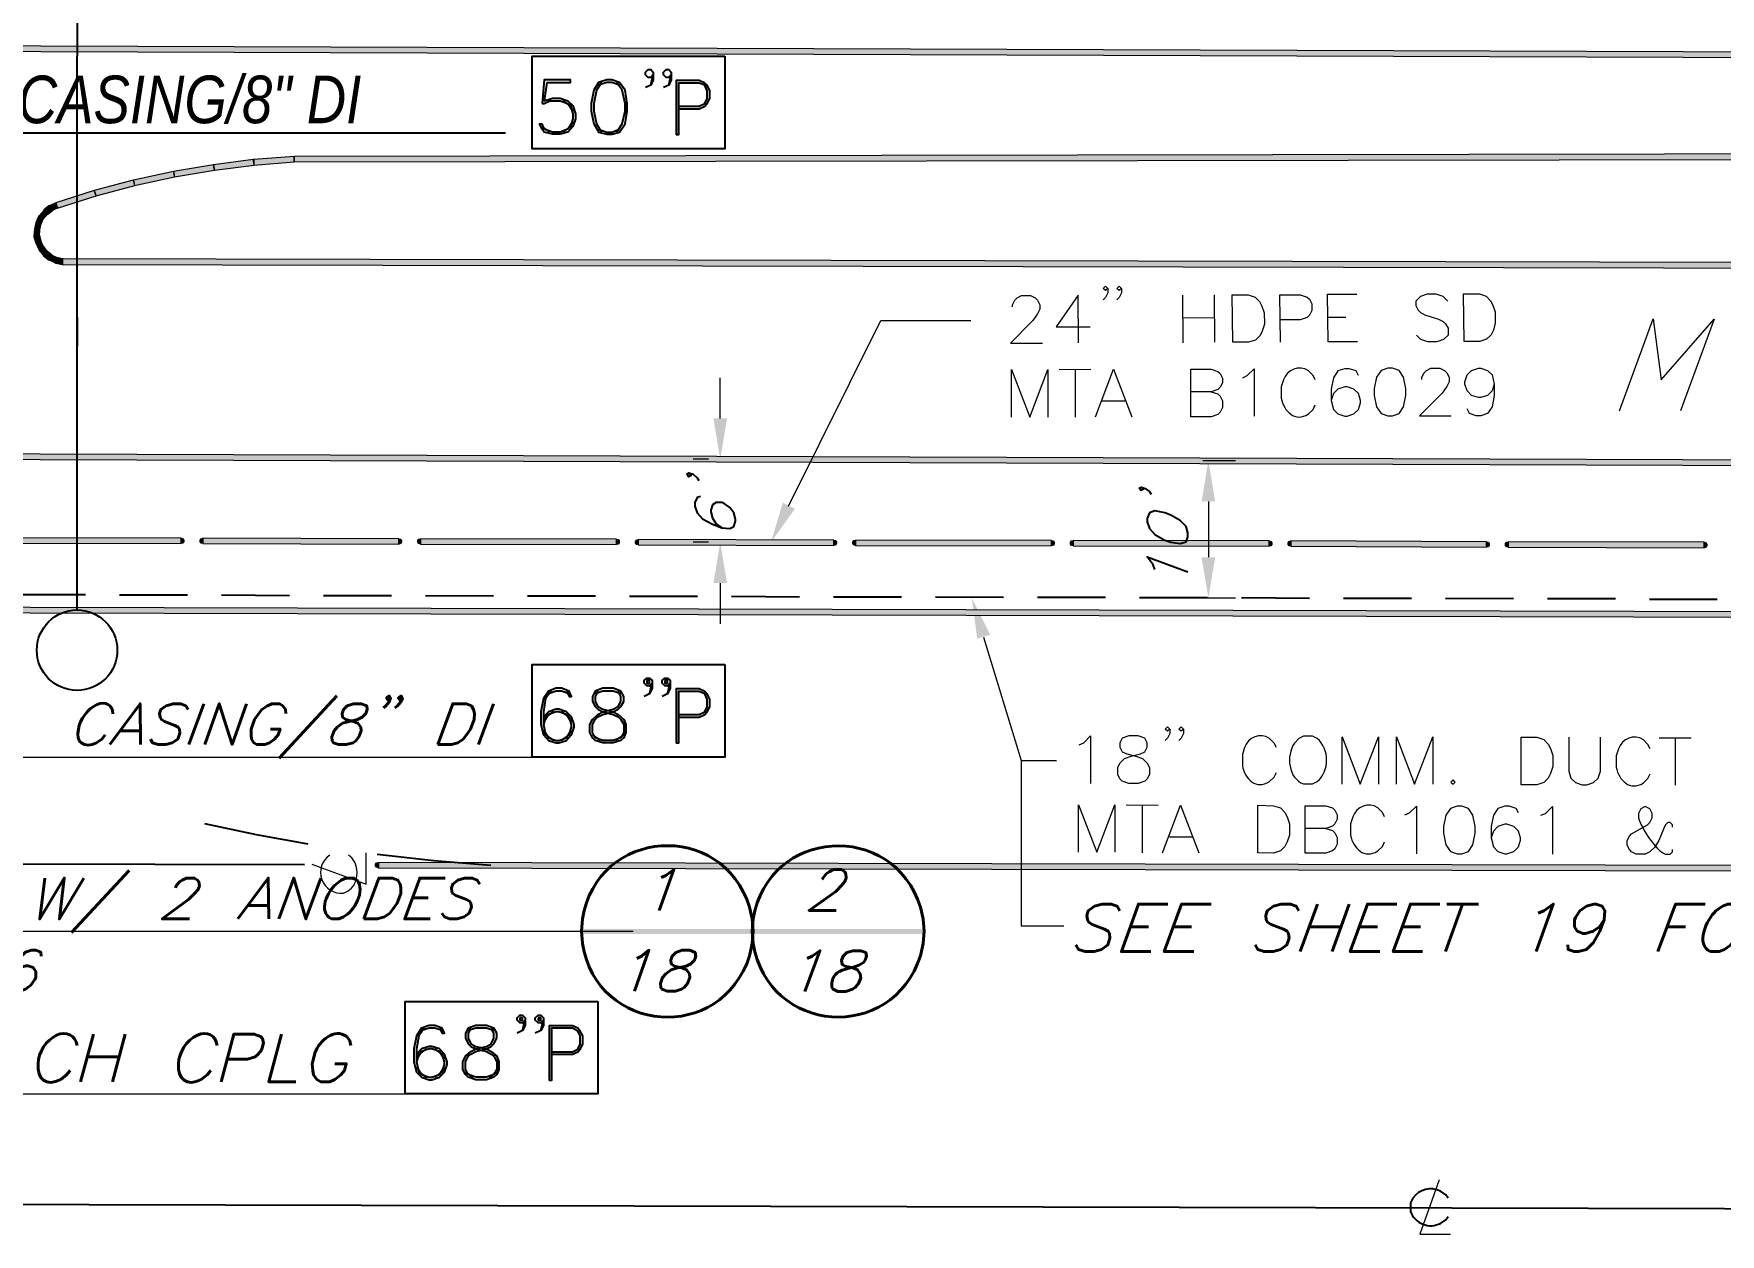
# Model space of a CAD drawing. Header units: feet. Extents: x 25 to 852, y 24 to 570.
# Drawn here: x 315.2 to 439.2, y 273.5 to 361.8 of the extents above; entities that cross this region are included whole.
import ezdxf
from ezdxf import colors
from ezdxf.entities.mleader import LeaderData, LeaderLine
from ezdxf.math import Vec2, Vec3

# ---------------------------------------------------------------- set-up
doc = ezdxf.new("R2010")
doc.units = ezdxf.units.FT
doc.header["$MEASUREMENT"] = 0
doc.layers.add('PDF_Geometry', color=7, linetype='Continuous')
doc.layers.add('PDF_Solid Fills', color=7, linetype='Continuous')
doc.styles.get("Standard").update_dxf_attribs({"font": 'simplex.shx'})

msp = doc.modelspace()

# ---------------------------------------------------------------- hatches: boundary and pattern name
at = {"layer": 'PDF_Solid Fills', "transparency": 33554559}
for points in [[(331.37, 352.3), (331.33, 352.5), (328.4, 352.13), (328.47, 351.73), (331.4, 352.1)], [(334.33, 352.53), (334.33, 352.73), (331.37, 352.5), (331.37, 352.1), (334.33, 352.33)], [(535.9, 352.87), (535.9, 353.07), (334.33, 352.73), (334.33, 352.33), (535.9, 352.67)], [(325.5, 351.43), (325.47, 351.63), (322.53, 351), (322.6, 350.6), (325.53, 351.23)], [(328.43, 351.93), (328.4, 352.13), (325.47, 351.63), (325.53, 351.23), (328.47, 351.73)], [(319.7, 350.03), (319.63, 350.23), (316.8, 349.33), (316.93, 348.93), (319.77, 349.83)], [(322.57, 350.8), (322.5, 351), (319.63, 350.23), (319.77, 349.83), (322.63, 350.6)], [(316.07, 348.63), (315.93, 348.77), (315.6, 348.4), (315.87, 348.13), (316.2, 348.5)], [(316.43, 348.93), (316.3, 349.1), (315.93, 348.8), (316.2, 348.47), (316.57, 348.77)], [(316.87, 349.13), (316.77, 349.3), (316.33, 349.1), (316.53, 348.77), (316.97, 348.97)], [(315.43, 347.37), (315.23, 347.37), (315.2, 346.9), (315.6, 346.9), (315.63, 347.37)], [(315.53, 347.83), (315.33, 347.87), (315.23, 347.4), (315.43, 347.37), (315.63, 347.33), (315.73, 347.8)], [(315.73, 348.27), (315.57, 348.37), (315.37, 347.93), (315.53, 347.83), (315.7, 347.73), (315.9, 348.17)], [(315.4, 346.9), (315.2, 346.83), (315.33, 346.37), (315.73, 346.5), (315.6, 346.97)], [(315.53, 346.43), (315.37, 346.33), (315.57, 345.9), (315.73, 346), (315.9, 346.1), (315.7, 346.53)], [(315.73, 346), (315.57, 345.87), (315.87, 345.47), (316.03, 345.6), (316.2, 345.73), (315.9, 346.13)], [(316.03, 345.6), (315.9, 345.43), (316.27, 345.13), (316.53, 345.47), (316.17, 345.77)], [(316.4, 345.3), (316.3, 345.13), (316.73, 344.93), (316.93, 345.27), (316.5, 345.47)], [(316.83, 345.1), (316.8, 344.9), (317.27, 344.8), (317.33, 345.2), (316.87, 345.3)], [(311.63, 324.5), (311.63, 324.3), (326.03, 324.27), (326.03, 324.67), (311.63, 324.7)], [(326.03, 324.67), (326.17, 324.63), (326.23, 324.53), (326.23, 324.4), (326.17, 324.3), (326.03, 324.27), (326.03, 324.47)], [(327.63, 324.27), (327.5, 324.3), (327.43, 324.4), (327.43, 324.53), (327.5, 324.63), (327.63, 324.67), (327.63, 324.47)], [(327.63, 324.47), (327.63, 324.27), (342.03, 324.23), (342.03, 324.63), (327.63, 324.67)], [(342.03, 324.63), (342.17, 324.6), (342.23, 324.5), (342.23, 324.37), (342.17, 324.27), (342.03, 324.23), (342.03, 324.43)], [(343.63, 324.23), (343.5, 324.27), (343.43, 324.37), (343.43, 324.5), (343.5, 324.6), (343.63, 324.63), (343.63, 324.43)], [(343.63, 324.43), (343.63, 324.23), (358.03, 324.2), (358.03, 324.6), (343.63, 324.63)], [(358.03, 324.6), (358.17, 324.57), (358.23, 324.47), (358.23, 324.33), (358.17, 324.23), (358.03, 324.2), (358.03, 324.4)], [(359.63, 324.17), (359.5, 324.2), (359.43, 324.3), (359.43, 324.43), (359.5, 324.53), (359.63, 324.57), (359.63, 324.37)], [(359.63, 324.37), (359.63, 324.17), (374.03, 324.13), (374.03, 324.53), (359.63, 324.57)], [(374.03, 324.53), (374.17, 324.5), (374.23, 324.4), (374.23, 324.27), (374.17, 324.17), (374.03, 324.13), (374.03, 324.33)], [(375.63, 324.13), (375.5, 324.17), (375.43, 324.27), (375.43, 324.4), (375.5, 324.5), (375.63, 324.53), (375.63, 324.33)], [(375.63, 324.33), (375.63, 324.13), (390.03, 324.1), (390.03, 324.5), (375.63, 324.53)], [(390.03, 324.5), (390.17, 324.47), (390.23, 324.37), (390.23, 324.23), (390.17, 324.13), (390.03, 324.1), (390.03, 324.3)], [(391.63, 324.1), (391.5, 324.13), (391.43, 324.23), (391.43, 324.37), (391.5, 324.47), (391.63, 324.5), (391.63, 324.3)], [(391.63, 324.3), (391.63, 324.1), (406.03, 324.07), (406.03, 324.47), (391.63, 324.5)], [(406.03, 324.47), (406.17, 324.43), (406.23, 324.33), (406.23, 324.2), (406.17, 324.1), (406.03, 324.07), (406.03, 324.27)], [(407.63, 324.07), (407.5, 324.1), (407.43, 324.2), (407.43, 324.33), (407.5, 324.43), (407.63, 324.47), (407.63, 324.27)], [(407.63, 324.27), (407.63, 324.07), (422.03, 324), (422.03, 324.4), (407.63, 324.47)], [(422.03, 324.4), (422.17, 324.37), (422.23, 324.27), (422.23, 324.13), (422.17, 324.03), (422.03, 324), (422.03, 324.2)], [(423.63, 324), (423.5, 324.03), (423.43, 324.13), (423.43, 324.27), (423.5, 324.37), (423.63, 324.4), (423.63, 324.2)], [(423.63, 324.2), (423.63, 324), (438.03, 323.97), (438.03, 324.37), (423.63, 324.4)], [(438.03, 324.37), (438.17, 324.33), (438.23, 324.23), (438.23, 324.1), (438.17, 324), (438.03, 323.97), (438.03, 324.17)], [(340.53, 300.43), (340.4, 300.47), (340.33, 300.57), (340.33, 300.7), (340.4, 300.8), (340.53, 300.83), (340.53, 300.63)]]:
    msp.add_hatch(color=256, dxfattribs=at).paths.add_polyline_path(points)

# ---------------------------------------------------------------- linework, layer by layer
at = {"color": 20, "flags": 128}
msp.add_lwpolyline([(318.37, 319.37), (318.4, 400.87)], dxfattribs=at)
at = {"color": 6, "flags": 128}
msp.add_lwpolyline([(419.21, 276.15), (419.04, 276.39), (418.64, 276.65, 0.374347), (416.61, 276.15), (416.44, 275.79), (416.44, 275.15, 0.451615), (418.64, 274.29), (419.04, 274.55), (419.21, 274.79)], format="xyb", dxfattribs=at)
at = {"color": 6, "lineweight": 15}
msp.add_lwpolyline([(418.54, 277.49), (417.11, 273.49), (419.38, 273.49)], dxfattribs=at)
at = {"color": 6, "flags": 128}
msp.add_lwpolyline([(269.1, 275.8), (599.9, 275)], dxfattribs=at)
at = {"color": 20}
msp.add_circle((318.37, 316.43), 2.96, dxfattribs=at)
at = {"layer": 'PDF_Geometry', "lineweight": 0}
for points in [[(280.17, 360.77), (280.17, 360.57), (599.9, 359.47), (599.9, 359.87), (280.17, 360.97)], [(331.37, 352.3), (331.33, 352.5), (328.4, 352.13), (328.47, 351.73), (331.4, 352.1)], [(334.33, 352.53), (334.33, 352.73), (331.37, 352.5), (331.37, 352.1), (334.33, 352.33)], [(535.9, 352.87), (535.9, 353.07), (334.33, 352.73), (334.33, 352.33), (535.9, 352.67)], [(334.33, 352.73), (334.33, 352.53)], [(325.5, 351.43), (325.47, 351.63), (322.53, 351), (322.6, 350.6), (325.53, 351.23)], [(328.43, 351.93), (328.4, 352.13), (325.47, 351.63), (325.53, 351.23), (328.47, 351.73)], [(325.47, 351.63), (325.5, 351.43)], [(328.4, 352.13), (328.43, 351.93)], [(319.7, 350.03), (319.63, 350.23), (316.8, 349.33), (316.93, 348.93), (319.77, 349.83)], [(322.57, 350.8), (322.5, 351), (319.63, 350.23), (319.77, 349.83), (322.63, 350.6)], [(319.63, 350.23), (319.7, 350.03)], [(316.07, 348.63), (315.93, 348.77), (315.6, 348.4), (315.87, 348.13), (316.2, 348.5)], [(316.43, 348.93), (316.3, 349.1), (315.93, 348.8), (316.2, 348.47), (316.57, 348.77)], [(316.87, 349.13), (316.77, 349.3), (316.33, 349.1), (316.53, 348.77), (316.97, 348.97)], [(315.43, 347.37), (315.23, 347.37), (315.2, 346.9), (315.6, 346.9), (315.63, 347.37)], [(315.53, 347.83), (315.33, 347.87), (315.23, 347.4), (315.43, 347.37), (315.63, 347.33), (315.73, 347.8)], [(315.73, 348.27), (315.57, 348.37), (315.37, 347.93), (315.53, 347.83), (315.7, 347.73), (315.9, 348.17)], [(315.4, 346.9), (315.2, 346.83), (315.33, 346.37), (315.73, 346.5), (315.6, 346.97)], [(315.53, 346.43), (315.37, 346.33), (315.57, 345.9), (315.73, 346), (315.9, 346.1), (315.7, 346.53)], [(315.73, 346), (315.57, 345.87), (315.87, 345.47), (316.03, 345.6), (316.2, 345.73), (315.9, 346.13)], [(316.03, 345.6), (315.9, 345.43), (316.27, 345.13), (316.53, 345.47), (316.17, 345.77)], [(316.4, 345.3), (316.3, 345.13), (316.73, 344.93), (316.93, 345.27), (316.5, 345.47)], [(316.83, 345.1), (316.8, 344.9), (317.27, 344.8), (317.33, 345.2), (316.87, 345.3)], [(317.3, 345), (317.3, 344.8), (599.9, 344.2), (599.9, 344.6), (317.3, 345.2)], [(280.1, 330.77), (280.1, 330.57), (599.9, 329.47), (599.9, 329.87), (280.1, 330.97)], [(311.63, 324.5), (311.63, 324.3), (326.03, 324.27), (326.03, 324.67), (311.63, 324.7)], [(327.63, 324.47), (327.63, 324.27), (342.03, 324.23), (342.03, 324.63), (327.63, 324.67)], [(343.63, 324.43), (343.63, 324.23), (358.03, 324.2), (358.03, 324.6), (343.63, 324.63)], [(359.63, 324.37), (359.63, 324.17), (374.03, 324.13), (374.03, 324.53), (359.63, 324.57)], [(375.63, 324.33), (375.63, 324.13), (390.03, 324.1), (390.03, 324.5), (375.63, 324.53)], [(391.63, 324.3), (391.63, 324.1), (406.03, 324.07), (406.03, 324.47), (391.63, 324.5)], [(407.63, 324.27), (407.63, 324.07), (422.03, 324), (422.03, 324.4), (407.63, 324.47)], [(423.63, 324.2), (423.63, 324), (438.03, 323.97), (438.03, 324.37), (423.63, 324.4)], [(599.9, 318.67), (599.9, 318.87), (295.27, 319.63), (295.27, 319.23), (599.9, 318.47)], [(340.53, 300.63), (340.53, 300.43), (599.9, 299.87), (599.9, 300.27), (340.53, 300.83)]]:
    msp.add_lwpolyline(points, close=True, dxfattribs=at)
at = {"layer": 'PDF_Geometry', "lineweight": 25}
for points in [[(280.17, 360.77), (280.03, 300.8), (335.1, 300.67)], [(360.57, 357.97), (360.73, 358.73), (360.57, 358.53), (360.37, 358.53), (360.17, 358.73), (360.17, 358.93), (360.37, 359.13), (360.57, 359.13), (360.73, 358.93), (360.73, 358.37), (360.57, 357.97), (360.17, 357.8)], [(361.9, 357.97), (362.07, 358.73), (361.9, 358.53), (361.7, 358.53), (361.5, 358.73), (361.5, 358.93), (361.7, 359.13), (361.9, 359.13), (362.07, 358.93), (362.07, 358.37), (361.9, 357.97), (361.5, 357.8)], [(352.93, 358.17), (354.67, 358.17), (354.67, 358.37), (352.73, 358.37), (352.57, 356.63)], [(352.93, 358.17), (352.73, 356.83)], [(356.93, 358.17), (356.57, 357.6), (356.37, 356.63), (356.37, 356.07), (356.57, 355.13), (356.93, 354.53)], [(358.27, 357.97), (357.7, 358.17), (357.33, 358.17), (356.73, 357.97)], [(358.07, 354.53), (358.47, 355.13), (358.67, 356.07), (358.67, 356.63), (358.47, 357.6), (358.07, 358.17)], [(362.6, 356.23), (364.13, 356.23), (364.53, 356.43), (364.7, 356.63), (364.9, 357), (364.9, 357.57), (364.7, 357.97), (364.53, 358.13), (364.13, 358.33), (362.43, 358.33), (362.43, 354.33)], [(362.6, 356.43), (364.13, 356.43), (364.53, 356.63), (364.7, 357), (364.7, 357.57), (364.53, 357.97), (364.13, 358.13), (362.6, 358.13), (362.6, 354.33), (362.43, 354.33)], [(352.73, 356.83), (353.33, 357.03), (353.9, 357.03), (354.47, 356.83), (354.83, 356.47), (355.03, 355.87), (355.03, 355.5), (354.83, 354.93), (354.47, 354.53), (353.9, 354.37), (353.33, 354.37), (352.73, 354.53), (352.57, 354.73), (352.37, 355.13), (352.57, 355.13)], [(352.57, 356.63), (352.73, 356.63), (353.13, 356.83), (353.9, 356.83), (354.47, 356.63), (354.83, 356.07)], [(354.07, 356.83), (354.67, 356.47), (354.83, 355.87), (354.83, 355.5), (354.67, 354.93), (354.07, 354.53)], [(354.83, 355.3), (354.47, 354.73), (353.9, 354.53), (353.33, 354.53), (352.73, 354.73), (352.57, 355.13)], [(353.13, 354.53), (352.57, 354.93)], [(356.73, 354.73), (357.33, 354.53), (357.7, 354.53), (358.27, 354.73)], [(318.37, 340.9), (318.37, 338.8)], [(363.37, 329.47), (363.53, 329.27), (363.37, 329.17), (363.23, 329.37), (363.37, 329.47), (363.67, 329.37), (363.97, 329.1), (364.1, 328.9)], [(364.23, 327.73), (363.97, 327.67), (363.8, 327.3), (363.8, 327.03), (363.97, 326.53), (364.37, 326.1), (365.1, 325.7), (365.8, 325.43), (366.37, 325.37), (366.67, 325.53), (366.8, 325.93), (366.8, 326.07), (366.67, 326.53), (366.37, 326.93), (365.97, 327.23), (365.8, 327.3), (365.37, 327.3), (365.1, 327.13), (364.97, 326.73), (364.97, 326.6), (365.1, 326.13), (365.37, 325.73), (365.8, 325.43)], [(396.63, 328.43), (396.8, 328.27), (396.63, 328.17), (396.5, 328.37), (396.63, 328.43), (396.93, 328.33), (397.23, 328.1), (397.37, 327.9)], [(397.63, 322.37), (397.5, 322.7), (397.07, 323.3), (400.07, 322.2)], [(319, 320.5), (314, 320.5)], [(326.5, 320.47), (321.5, 320.47)], [(334, 320.43), (329, 320.47)], [(341.5, 320.43), (336.5, 320.43)], [(349, 320.4), (344, 320.43)], [(356.5, 320.4), (351.5, 320.4)], [(364, 320.37), (359, 320.37)], [(371.5, 320.33), (366.5, 320.37)], [(379, 320.33), (374, 320.33)], [(386.5, 320.3), (381.5, 320.33)], [(394, 320.3), (389, 320.3)], [(401.5, 320.27), (396.5, 320.27)], [(409, 320.23), (404, 320.27)], [(416.5, 320.23), (411.5, 320.23)], [(424, 320.2), (419, 320.23)], [(431.5, 320.2), (426.5, 320.2)], [(439, 320.17), (434, 320.17)], [(360.47, 313.23), (360.67, 314), (360.47, 313.8), (360.27, 313.8), (360.07, 314), (360.07, 314.2), (360.27, 314.37), (360.47, 314.37), (360.67, 314.2), (360.67, 313.63), (360.47, 313.23), (360.07, 313.03)], [(361.8, 313.23), (362, 314), (361.8, 313.8), (361.6, 313.8), (361.4, 314), (361.4, 314.2), (361.6, 314.37), (361.8, 314.37), (362, 314.2), (362, 313.63), (361.8, 313.23), (361.4, 313.03)], [(354.37, 313.43), (354.57, 313.03), (354.73, 313.03), (354.57, 313.43), (354, 313.63), (353.6, 313.63), (353.03, 313.43), (352.67, 312.87), (352.47, 311.9), (352.47, 310.97), (352.67, 310.2), (353.03, 309.8), (353.6, 309.63), (353.8, 309.63), (354.37, 309.8), (354.73, 310.2), (354.93, 310.77), (354.93, 310.97), (354.73, 311.53), (354.37, 311.9), (353.8, 312.1), (353.6, 312.1), (353.03, 311.9), (352.67, 311.53)], [(353.23, 313.43), (352.83, 312.87), (352.67, 311.9), (352.67, 310.97), (352.83, 310.2), (353.4, 309.8)], [(354.57, 313.23), (354, 313.43), (353.6, 313.43), (353.03, 313.23)], [(356.67, 313.43), (356.47, 313.03), (356.47, 312.67), (356.67, 312.3), (357.03, 312.1), (357.8, 311.9), (358.17, 311.7), (358.57, 311.33), (358.73, 310.97), (358.73, 310.37), (358.57, 310), (358.37, 309.8), (357.8, 309.63), (357.03, 309.63), (356.47, 309.8), (356.27, 310), (356.07, 310.37), (356.07, 310.97), (356.27, 311.33), (356.67, 311.7), (357.03, 311.9), (357.8, 312.1), (358.17, 312.3), (358.37, 312.67), (358.37, 313.03), (358.17, 313.43)], [(358.37, 313.23), (357.8, 313.43), (357.03, 313.43), (356.47, 313.23)], [(360.47, 313.8), (360.67, 313.63)], [(361.8, 313.8), (362, 313.63)], [(362.6, 311.5), (364.13, 311.5), (364.53, 311.7), (364.7, 311.9), (364.9, 312.27), (364.9, 312.83), (364.7, 313.23), (364.53, 313.4), (364.13, 313.6), (362.43, 313.6), (362.43, 309.6)], [(362.6, 311.7), (364.13, 311.7), (364.53, 311.9), (364.7, 312.27), (364.7, 312.83), (364.53, 313.23), (364.13, 313.4), (362.6, 313.4), (362.6, 309.6), (362.43, 309.6)], [(354.73, 311.13), (354.37, 311.7), (353.8, 311.9), (353.6, 311.9), (353.03, 311.7), (352.67, 311.13)], [(353.4, 311.9), (352.83, 311.53), (352.67, 310.97)], [(354, 309.8), (354.57, 310.2), (354.73, 310.77), (354.73, 310.97), (354.57, 311.53), (354, 311.9)], [(352.67, 310.57), (353.03, 310), (353.6, 309.8), (353.8, 309.8), (354.37, 310), (354.73, 310.57)], [(356.27, 310.2), (356.83, 309.8)], [(358, 309.8), (358.57, 310.2)], [(327.73, 303.7), (331.53, 302.87), (335.33, 302.2)], [(340.43, 301.43), (344.6, 300.97), (348.8, 300.63)], [(351.13, 288.47), (351.33, 289.23), (351.13, 289.03), (350.93, 289.03), (350.73, 289.23), (350.73, 289.4), (350.93, 289.6), (351.13, 289.6), (351.33, 289.4), (351.33, 288.83), (351.13, 288.47), (350.73, 288.27)], [(351.13, 289.03), (351.33, 288.83)], [(352.47, 288.47), (352.67, 289.23), (352.47, 289.03), (352.27, 289.03), (352.07, 289.23), (352.07, 289.4), (352.27, 289.6), (352.47, 289.6), (352.67, 289.4), (352.67, 288.83), (352.47, 288.47), (352.07, 288.27)], [(352.47, 289.03), (352.67, 288.83)], [(345.03, 288.63), (345.23, 288.27), (345.4, 288.27), (345.23, 288.63), (344.67, 288.83), (344.27, 288.83), (343.7, 288.63), (343.33, 288.07), (343.13, 287.13), (343.13, 286.17), (343.33, 285.4), (343.7, 285.03), (344.27, 284.83), (344.47, 284.83), (345.03, 285.03), (345.4, 285.4), (345.6, 285.97), (345.6, 286.17), (345.4, 286.73), (345.03, 287.13), (344.47, 287.3), (344.27, 287.3), (343.7, 287.13), (343.33, 286.73)], [(343.9, 288.63), (343.5, 288.07), (343.33, 287.13), (343.33, 286.17), (343.5, 285.4), (344.07, 285.03)], [(345.23, 288.47), (344.67, 288.63), (344.27, 288.63), (343.7, 288.47)], [(347.33, 288.63), (347.13, 288.27), (347.13, 287.9), (347.33, 287.5), (347.7, 287.3), (348.47, 287.13), (348.83, 286.93), (349.23, 286.57), (349.4, 286.17), (349.4, 285.6), (349.23, 285.23), (349.03, 285.03), (348.47, 284.83), (347.7, 284.83), (347.13, 285.03), (346.93, 285.23), (346.73, 285.6), (346.73, 286.17), (346.93, 286.57), (347.33, 286.93), (347.7, 287.13), (348.47, 287.3), (348.83, 287.5), (349.03, 287.9), (349.03, 288.27), (348.83, 288.63)], [(349.03, 288.47), (348.47, 288.63), (347.7, 288.63), (347.13, 288.47)], [(353.27, 286.73), (354.8, 286.73), (355.2, 286.9), (355.37, 287.1), (355.57, 287.47), (355.57, 288.07), (355.37, 288.43), (355.2, 288.63), (354.8, 288.8), (353.1, 288.8), (353.1, 284.8)], [(353.27, 286.9), (354.8, 286.9), (355.2, 287.1), (355.37, 287.47), (355.37, 288.07), (355.2, 288.43), (354.8, 288.63), (353.27, 288.63), (353.27, 284.8), (353.1, 284.8)], [(345.4, 286.37), (345.03, 286.93), (344.47, 287.13), (344.27, 287.13), (343.7, 286.93), (343.33, 286.37)], [(344.07, 287.13), (343.5, 286.73), (343.33, 286.17)], [(344.67, 285.03), (345.23, 285.4), (345.4, 285.97), (345.4, 286.17), (345.23, 286.73), (344.67, 287.13)], [(343.33, 285.8), (343.7, 285.23), (344.27, 285.03), (344.47, 285.03), (345.03, 285.23), (345.4, 285.8)], [(346.93, 285.4), (347.5, 285.03)], [(348.67, 285.03), (349.23, 285.4)]]:
    msp.add_lwpolyline(points, dxfattribs=at)
for points in [[(366, 360.1), (366, 353.3), (351.83, 353.3), (351.83, 360.1)], [(357.33, 358.37), (356.73, 358.17), (356.37, 357.6), (356.17, 356.63), (356.17, 356.07), (356.37, 355.13), (356.73, 354.53), (357.33, 354.37), (357.7, 354.37), (358.27, 354.53), (358.67, 355.13), (358.83, 356.07), (358.83, 356.63), (358.67, 357.6), (358.27, 358.17), (357.7, 358.37)], [(397.07, 325.87), (397.23, 325.37), (397.63, 324.93), (398.37, 324.53), (398.8, 324.37), (399.5, 324.27), (399.93, 324.4), (400.07, 324.77), (400.07, 325.07), (399.93, 325.53), (399.5, 325.97), (398.8, 326.37), (398.37, 326.53), (397.63, 326.67), (397.23, 326.53), (397.07, 326.13)], [(366, 315.37), (366, 308.57), (351.83, 308.57), (351.83, 315.37)], [(360.27, 314.2), (360.27, 314), (360.47, 314), (360.47, 314.2)], [(361.6, 314.2), (361.6, 314), (361.8, 314), (361.8, 314.2)], [(357.03, 313.63), (356.47, 313.43), (356.27, 313.03), (356.27, 312.67), (356.47, 312.3), (356.67, 312.1), (357.03, 311.9), (357.8, 311.7), (358.17, 311.53), (358.37, 311.33), (358.57, 310.97), (358.57, 310.37), (358.37, 310), (357.8, 309.8), (357.03, 309.8), (356.47, 310), (356.27, 310.37), (356.27, 310.97), (356.47, 311.33), (356.67, 311.53), (357.03, 311.7), (357.8, 311.9), (358.17, 312.1), (358.37, 312.3), (358.57, 312.67), (358.57, 313.03), (358.37, 313.43), (357.8, 313.63)], [(356.67, 290.6), (356.67, 283.8), (342.5, 283.8), (342.5, 290.6)], [(350.93, 289.4), (350.93, 289.23), (351.13, 289.23), (351.13, 289.4)], [(352.27, 289.4), (352.27, 289.23), (352.47, 289.23), (352.47, 289.4)], [(347.7, 288.83), (347.13, 288.63), (346.93, 288.27), (346.93, 287.9), (347.13, 287.5), (347.33, 287.3), (347.7, 287.13), (348.47, 286.93), (348.83, 286.73), (349.03, 286.57), (349.23, 286.17), (349.23, 285.6), (349.03, 285.23), (348.47, 285.03), (347.7, 285.03), (347.13, 285.23), (346.93, 285.6), (346.93, 286.17), (347.13, 286.57), (347.33, 286.73), (347.7, 286.93), (348.47, 287.13), (348.83, 287.3), (349.03, 287.5), (349.23, 287.9), (349.23, 288.27), (349.03, 288.63), (348.47, 288.83)]]:
    msp.add_lwpolyline(points, close=True, dxfattribs=at)
at = {"layer": 'PDF_Geometry', "lineweight": 0}
for points in [[(331.37, 352.5), (331.33, 352.5)], [(334.33, 352.73), (334.33, 352.73)], [(325.47, 351.63), (325.47, 351.63)], [(328.4, 352.13), (328.4, 352.13)], [(319.63, 350.23), (319.63, 350.23)], [(322.53, 351), (322.5, 351)], [(315.93, 348.8), (315.93, 348.77)], [(316.33, 349.1), (316.3, 349.1)], [(316.8, 349.33), (316.77, 349.3)], [(315.23, 347.4), (315.23, 347.37)], [(315.37, 347.93), (315.33, 347.87)], [(315.6, 348.4), (315.57, 348.37)], [(315.2, 346.9), (315.2, 346.83)], [(315.33, 346.37), (315.37, 346.33)], [(315.57, 345.9), (315.57, 345.87)], [(315.87, 345.47), (315.9, 345.43)], [(316.27, 345.13), (316.3, 345.13)], [(316.73, 344.93), (316.8, 344.9)], [(317.27, 344.8), (317.3, 344.8)], [(326.03, 324.67), (326.17, 324.63), (326.23, 324.53), (326.23, 324.4), (326.17, 324.3), (326.03, 324.27)], [(327.63, 324.27), (327.5, 324.3), (327.43, 324.4), (327.43, 324.53), (327.5, 324.63), (327.63, 324.67)], [(342.03, 324.63), (342.17, 324.6), (342.23, 324.5), (342.23, 324.37), (342.17, 324.27), (342.03, 324.23)], [(343.63, 324.23), (343.5, 324.27), (343.43, 324.37), (343.43, 324.5), (343.5, 324.6), (343.63, 324.63)], [(358.03, 324.6), (358.17, 324.57), (358.23, 324.47), (358.23, 324.33), (358.17, 324.23), (358.03, 324.2)], [(359.63, 324.17), (359.5, 324.2), (359.43, 324.3), (359.43, 324.43), (359.5, 324.53), (359.63, 324.57)], [(374.03, 324.53), (374.17, 324.5), (374.23, 324.4), (374.23, 324.27), (374.17, 324.17), (374.03, 324.13)], [(375.63, 324.13), (375.5, 324.17), (375.43, 324.27), (375.43, 324.4), (375.5, 324.5), (375.63, 324.53)], [(390.03, 324.5), (390.17, 324.47), (390.23, 324.37), (390.23, 324.23), (390.17, 324.13), (390.03, 324.1)], [(391.63, 324.1), (391.5, 324.13), (391.43, 324.23), (391.43, 324.37), (391.5, 324.47), (391.63, 324.5)], [(406.03, 324.47), (406.17, 324.43), (406.23, 324.33), (406.23, 324.2), (406.17, 324.1), (406.03, 324.07)], [(407.63, 324.07), (407.5, 324.1), (407.43, 324.2), (407.43, 324.33), (407.5, 324.43), (407.63, 324.47)], [(422.03, 324.4), (422.17, 324.37), (422.23, 324.27), (422.23, 324.13), (422.17, 324.03), (422.03, 324)], [(423.63, 324), (423.5, 324.03), (423.43, 324.13), (423.43, 324.27), (423.5, 324.37), (423.63, 324.4)], [(438.03, 324.37), (438.17, 324.33), (438.23, 324.23), (438.23, 324.1), (438.17, 324), (438.03, 323.97)], [(340.53, 300.43), (340.4, 300.47), (340.33, 300.57), (340.33, 300.7), (340.4, 300.8), (340.53, 300.83)]]:
    msp.add_lwpolyline(points, dxfattribs=at)
at = {"layer": 'PDF_Geometry', "lineweight": 15}
for points in [[(387.17, 341.67), (387.17, 341.83), (387.33, 342.17), (387.5, 342.33), (387.83, 342.5), (388.5, 342.5), (388.83, 342.33), (389, 342.17), (389.17, 341.83), (389.17, 341.5), (389, 341.17), (388.67, 340.67), (387.03, 339), (389.37, 339)], [(392.03, 339.03), (392, 342.53), (390.37, 340.2), (392.87, 340.2)], [(394.17, 343.03), (394, 342.87), (393.83, 343.03), (394, 343.2), (394.17, 343.03), (394.17, 342.7), (394, 342.37), (393.83, 342.2)], [(395.17, 343.03), (395, 342.87), (394.83, 343.03), (395, 343.2), (395.17, 343.03), (395.17, 342.7), (395, 342.37), (394.83, 342.2)], [(399.67, 342.53), (399.7, 339.03)], [(402, 342.57), (402.03, 339.07)], [(406.87, 339.07), (406.83, 342.57), (408.33, 342.57), (408.83, 342.4), (409, 342.23), (409.17, 341.9), (409.17, 341.4), (409, 341.07), (408.83, 340.9), (408.33, 340.73), (406.83, 340.73)], [(412.53, 339.1), (410.37, 339.1), (410.33, 342.6), (412.5, 342.6)], [(419.17, 342.1), (418.83, 342.43), (418.33, 342.6), (417.67, 342.6), (417.17, 342.43), (416.83, 342.1), (416.83, 341.77), (417, 341.43), (417.17, 341.27), (417.5, 341.1), (418.5, 340.77), (418.83, 340.6), (419, 340.43), (419.2, 340.1), (419.2, 339.6), (418.87, 339.27), (418.37, 339.1), (417.7, 339.1), (417.2, 339.27), (416.87, 339.6)], [(370.7, 327.03), (377.47, 340.67), (384.1, 340.67)], [(399.67, 340.87), (402, 340.9)], [(410.33, 340.93), (411.67, 340.93)], [(431.8, 334.03), (434.27, 340.8), (434.87, 336.3), (438.77, 340.77), (436.3, 334.03)], [(365.67, 333.47), (365.67, 336.47)], [(387.1, 333.57), (387.1, 337.07), (388.43, 333.57), (389.77, 337.07), (389.77, 333.57)], [(390.6, 337.07), (392.93, 337.1)], [(391.77, 337.07), (391.77, 333.57)], [(393.27, 333.6), (394.6, 337.1), (395.93, 333.6)], [(400.27, 333.6), (400.27, 337.1), (401.77, 337.1), (402.27, 336.93), (402.43, 336.77), (402.6, 336.43), (402.6, 336.1), (402.43, 335.77), (402.27, 335.6), (401.77, 335.43), (400.27, 335.43)], [(404.1, 336.47), (404.43, 336.63), (404.93, 337.13), (404.93, 333.63)], [(407.1, 336.3), (406.93, 335.8), (406.93, 334.97)], [(409.43, 336.3), (409.27, 336.63), (408.93, 336.97)], [(412.6, 336.63), (412.43, 336.97), (411.93, 337.13), (411.6, 337.13), (411.1, 336.97), (410.77, 336.47), (410.6, 335.63), (410.6, 334.8), (410.77, 334.13), (411.1, 333.8), (411.6, 333.63), (411.77, 333.63), (412.27, 333.8), (412.6, 334.13), (412.77, 334.63), (412.77, 334.8), (412.6, 335.3), (412.27, 335.63), (411.77, 335.8), (411.6, 335.8), (411.1, 335.63), (410.77, 335.3), (410.6, 334.8)], [(417.27, 336.33), (417.27, 336.5), (417.43, 336.83), (417.6, 337), (417.93, 337.17), (418.6, 337.17), (418.93, 337), (419.1, 336.83), (419.27, 336.5), (419.27, 336.17), (419.1, 335.83), (418.77, 335.33), (417.1, 333.67), (419.43, 333.67)], [(422.6, 336), (422.43, 335.5), (422.1, 335.17), (421.6, 335), (421.43, 335), (420.93, 335.17), (420.6, 335.5), (420.43, 336), (420.43, 336.17), (420.6, 336.67), (420.93, 337), (421.43, 337.17), (421.6, 337.17), (422.1, 337), (422.43, 336.67), (422.6, 336), (422.6, 335.17), (422.43, 334.33), (422.1, 333.83), (421.6, 333.67), (421.27, 333.67), (420.77, 333.83), (420.6, 334.17)], [(401.77, 335.43), (402.27, 335.27), (402.43, 335.1), (402.6, 334.77), (402.6, 334.27), (402.43, 333.93), (402.27, 333.77), (401.77, 333.6), (400.27, 333.6)], [(393.77, 334.77), (395.43, 334.77)], [(408.93, 333.8), (409.27, 334.13), (409.43, 334.47)], [(364.8, 330.47), (363.67, 330.47)], [(401.17, 330.37), (403.57, 330.37)], [(401.57, 327.37), (401.57, 323.27)], [(364.8, 324.37), (363.67, 324.37)], [(365.67, 321.37), (365.67, 318.37)], [(401.13, 320.27), (403.57, 320.27)], [(385.03, 317.4), (387.8, 308.33), (390.4, 308.33)], [(392.07, 309.47), (392.4, 309.63), (392.9, 310.13), (392.9, 306.63)], [(398.73, 310.63), (398.57, 310.47), (398.4, 310.63), (398.57, 310.8), (398.73, 310.63), (398.73, 310.3), (398.57, 309.97), (398.4, 309.8)], [(399.73, 310.63), (399.57, 310.47), (399.4, 310.63), (399.57, 310.8), (399.73, 310.63), (399.73, 310.3), (399.57, 309.97), (399.4, 309.8)], [(409.57, 309.93), (409.23, 310.1), (408.57, 310.1), (408.23, 309.93), (407.9, 309.6)], [(404.23, 309.27), (404.07, 308.77), (404.07, 307.93)], [(406.57, 309.27), (406.4, 309.6), (406.07, 309.93)], [(411.4, 306.57), (411.4, 310.07), (412.73, 306.57), (414.07, 310.07), (414.07, 306.57)], [(415.4, 306.57), (415.4, 310.07), (416.73, 306.57), (418.07, 310.07), (418.07, 306.57)], [(428.07, 310.03), (428.07, 307.53), (428.23, 307.03), (428.57, 306.7), (429.07, 306.53), (429.4, 306.53), (429.9, 306.7), (430.23, 307.03), (430.4, 307.53), (430.4, 310.03)], [(431.73, 309.17), (431.57, 308.67), (431.57, 307.83)], [(434.07, 309.17), (433.9, 309.5), (433.57, 309.83)], [(434.73, 310), (437.07, 310)], [(435.9, 310), (435.9, 306.5)], [(271.97, 301.37), (278.37, 301.37), (296.63, 308.57), (351.83, 308.57)], [(387.8, 308.33), (387.8, 296.17), (390.93, 296.17)], [(406.07, 306.77), (406.4, 307.1), (406.57, 307.43)], [(408.57, 306.6), (409.23, 306.6), (409.57, 306.77)], [(433.57, 306.67), (433.9, 307), (434.07, 307.33)], [(392.03, 301.57), (392.03, 305.07), (393.37, 301.57), (394.7, 305.07), (394.7, 301.57)], [(395.53, 305.07), (397.87, 305.03)], [(396.7, 305.03), (396.7, 301.53)], [(398.2, 301.53), (399.53, 305.03), (400.87, 301.53)], [(408.7, 301.5), (408.7, 305), (410.2, 305), (410.7, 304.83), (410.87, 304.67), (411.03, 304.33), (411.03, 304), (410.87, 303.67), (410.7, 303.5), (410.2, 303.33), (408.7, 303.33)], [(412.2, 304.17), (412.03, 303.67), (412.03, 302.83)], [(414.53, 304.17), (414.37, 304.5), (414.03, 304.83)], [(416.03, 304.33), (416.37, 304.47), (416.87, 304.97), (416.87, 301.47)], [(424.37, 304.47), (424.2, 304.8), (423.7, 304.97), (423.37, 304.97), (422.87, 304.8), (422.53, 304.3), (422.37, 303.47), (422.37, 302.63), (422.53, 301.97), (422.87, 301.63), (423.37, 301.47), (423.53, 301.47), (424.03, 301.63), (424.37, 301.97), (424.53, 302.47), (424.53, 302.63), (424.37, 303.13), (424.03, 303.47), (423.53, 303.63), (423.37, 303.63), (422.87, 303.47), (422.53, 303.13), (422.37, 302.63)], [(426.03, 304.3), (426.37, 304.43), (426.87, 304.93), (426.87, 301.43)], [(435.7, 303.43), (435.7, 303.6), (435.53, 303.77), (435.37, 303.77), (435.2, 303.6), (435.03, 303.27), (434.7, 302.43), (434.37, 301.93), (434.03, 301.6), (433.7, 301.43), (433.03, 301.43), (432.7, 301.6), (432.53, 301.77), (432.37, 302.1), (432.37, 302.43), (432.53, 302.77), (432.7, 302.93), (433.87, 303.6), (434.03, 303.77), (434.2, 304.1), (434.2, 304.43), (434.03, 304.77), (433.7, 304.93), (433.37, 304.77), (433.2, 304.43), (433.2, 304.1)], [(398.7, 302.7), (400.37, 302.7)], [(410.2, 303.33), (410.7, 303.17), (410.87, 303), (411.03, 302.67), (411.03, 302.17), (410.87, 301.83), (410.7, 301.67), (410.2, 301.5), (408.7, 301.5)], [(335.63, 300.7), (339.63, 299.23), (339.63, 301.53)], [(414.03, 301.67), (414.37, 302), (414.53, 302.33)], [(435.2, 301.43), (435.53, 301.43), (435.7, 301.6), (435.7, 301.77)], [(338.83, 300.8), (338.57, 301.17), (338.33, 301.37)], [(270.87, 299.37), (278.37, 299.37), (296.63, 295.77), (359.27, 295.77)], [(272, 292.3), (279.47, 292.3), (296.67, 283.8), (342.5, 283.8)]]:
    msp.add_lwpolyline(points, dxfattribs=at)
for points in [[(403.37, 339.07), (403.33, 342.57), (404.5, 342.57), (405, 342.4), (405.33, 342.07), (405.5, 341.73), (405.67, 341.23), (405.7, 340.4), (405.53, 339.9), (405.37, 339.57), (405.03, 339.23), (404.53, 339.07)], [(420.37, 339.13), (420.33, 342.63), (421.5, 342.63), (422, 342.47), (422.33, 342.13), (422.5, 341.8), (422.67, 341.3), (422.67, 340.47), (422.53, 339.97), (422.37, 339.63), (422.03, 339.3), (421.53, 339.13)], [(414.77, 337.17), (414.27, 337), (413.93, 336.5), (413.77, 335.67), (413.77, 335.17), (413.93, 334.33), (414.27, 333.83), (414.77, 333.67), (415.1, 333.67), (415.6, 333.83), (415.93, 334.33), (416.1, 335.17), (416.1, 335.67), (415.93, 336.5), (415.6, 337), (415.1, 337.17)], [(395.73, 310.13), (395.23, 309.97), (395.07, 309.63), (395.07, 309.3), (395.23, 308.97), (395.57, 308.8), (396.23, 308.63), (396.73, 308.47), (397.07, 308.13), (397.23, 307.8), (397.23, 307.3), (397.07, 306.97), (396.9, 306.8), (396.4, 306.63), (395.73, 306.63), (395.23, 306.8), (395.07, 306.97), (394.9, 307.3), (394.9, 307.8), (395.07, 308.13), (395.4, 308.47), (395.9, 308.63), (396.57, 308.8), (396.9, 308.97), (397.07, 309.3), (397.07, 309.63), (396.9, 309.97), (396.4, 310.13)], [(424.57, 306.53), (424.57, 310.03), (425.73, 310.03), (426.23, 309.87), (426.57, 309.53), (426.73, 309.2), (426.9, 308.7), (426.9, 307.87), (426.73, 307.37), (426.57, 307.03), (426.23, 306.7), (425.73, 306.53)], [(419.57, 306.9), (419.4, 306.73), (419.57, 306.57), (419.73, 306.73)], [(405.2, 301.53), (405.2, 305.03), (406.37, 305), (406.87, 304.83), (407.2, 304.5), (407.37, 304.17), (407.53, 303.67), (407.53, 302.83), (407.37, 302.33), (407.2, 302), (406.87, 301.67), (406.37, 301.5)], [(419.87, 304.97), (419.37, 304.8), (419.03, 304.3), (418.87, 303.47), (418.87, 302.97), (419.03, 302.13), (419.37, 301.63), (419.87, 301.47), (420.2, 301.47), (420.7, 301.63), (421.03, 302.13), (421.2, 302.97), (421.2, 303.47), (421.03, 304.3), (420.7, 304.8), (420.2, 304.97)]]:
    msp.add_lwpolyline(points, close=True, dxfattribs=at)
at = {"layer": 'PDF_Geometry', "lineweight": 40}
for points in [[(337.47, 313.07), (333.23, 308.5)], [(341.43, 312.9), (341.23, 312.77), (341.13, 312.9), (341.33, 313.07), (341.43, 312.9), (341.33, 312.63), (341.07, 312.33), (340.9, 312.2)], [(342.3, 312.9), (342.1, 312.77), (342, 312.9), (342.2, 313.07), (342.3, 312.9), (342.17, 312.63), (341.93, 312.33), (341.73, 312.2)], [(320.77, 309.5), (323, 312.5), (323.03, 309.5)], [(326.53, 312.07), (326.37, 312.33), (326, 312.5), (325.43, 312.5), (324.93, 312.33), (324.53, 312.07), (324.43, 311.77), (324.47, 311.5), (324.57, 311.33), (324.8, 311.2), (325.57, 310.9), (325.8, 310.77), (325.9, 310.63), (325.93, 310.33), (325.77, 309.9), (325.37, 309.63), (324.9, 309.5), (324.33, 309.5), (323.93, 309.63), (323.77, 309.9)], [(327.7, 312.5), (326.6, 309.5)], [(327.77, 309.5), (328.83, 312.5), (329.77, 309.5), (330.83, 312.5)], [(333.73, 311.77), (333.7, 312.07), (333.5, 312.33), (333.27, 312.5), (332.7, 312.5), (332.37, 312.33), (331.97, 312.07), (331.73, 311.77), (331.43, 311.33), (331.17, 310.63), (331.17, 310.2), (331.2, 309.9), (331.37, 309.63), (331.6, 309.5), (332.17, 309.5), (332.53, 309.63), (332.9, 309.9), (333.17, 310.2), (333.3, 310.63), (332.6, 310.63)], [(349, 312.5), (347.9, 309.5)], [(319.8, 309.63), (320.2, 309.9), (320.43, 310.2)], [(321.53, 310.5), (322.97, 310.5)], [(322.2, 300.23), (317.97, 295.67)], [(361.33, 299.73), (361.67, 299.87), (362.27, 300.3), (361.17, 297.3)], [(373.17, 299.57), (373.23, 299.7), (373.47, 300), (373.67, 300.13), (374, 300.3), (374.6, 300.3), (374.83, 300.13), (374.9, 300), (374.93, 299.7), (374.83, 299.43), (374.6, 299.13), (374.17, 298.7), (372.2, 297.3), (374.2, 297.3)], [(316, 299.67), (315.63, 296.67), (317.43, 299.67), (317.07, 296.67), (318.87, 299.67)], [(325.6, 298.97), (325.67, 299.1), (325.9, 299.4), (326.1, 299.53), (326.43, 299.67), (327, 299.67), (327.23, 299.53), (327.33, 299.4), (327.37, 299.1), (327.27, 298.83), (327, 298.53), (326.57, 298.1), (324.63, 296.67), (326.63, 296.67)], [(330.2, 296.67), (332.43, 299.67), (332.47, 296.67)], [(333.2, 296.67), (334.3, 299.67), (335.2, 296.67), (336.3, 299.67)], [(338.97, 299.53), (338.73, 299.67), (338.13, 299.67), (337.8, 299.53), (337.43, 299.23)], [(344.33, 296.67), (342.47, 296.67), (343.57, 299.67), (345.43, 299.67)], [(348, 299.23), (347.8, 299.53), (347.43, 299.67), (346.87, 299.67), (346.37, 299.53), (346, 299.23), (345.9, 298.97), (345.93, 298.67), (346, 298.53), (346.23, 298.4), (347, 298.1), (347.23, 297.97), (347.33, 297.83), (347.37, 297.53), (347.2, 297.1), (346.83, 296.83), (346.33, 296.67), (345.77, 296.67), (345.4, 296.83), (345.2, 297.1)], [(343.07, 298.23), (344.2, 298.23)], [(395.07, 297.27), (394.87, 297.6), (394.43, 297.77), (393.77, 297.77), (393.2, 297.6), (392.73, 297.27), (392.63, 296.93), (392.67, 296.6), (392.77, 296.43), (393.03, 296.27), (393.93, 295.93), (394.2, 295.77), (394.3, 295.6), (394.33, 295.27), (394.17, 294.77), (393.7, 294.43), (393.17, 294.27), (392.5, 294.27), (392.03, 294.43), (391.83, 294.77)], [(397.33, 294.27), (395.17, 294.27), (396.43, 297.77), (398.6, 297.77)], [(400.5, 294.27), (398.33, 294.27), (399.6, 297.77), (401.77, 297.77)], [(408.23, 297.27), (408.03, 297.6), (407.6, 297.77), (406.93, 297.77), (406.37, 297.6), (405.9, 297.27), (405.8, 296.93), (405.83, 296.6), (405.93, 296.43), (406.2, 296.27), (407.1, 295.93), (407.37, 295.77), (407.47, 295.6), (407.5, 295.27), (407.33, 294.77), (406.87, 294.43), (406.33, 294.27), (405.67, 294.27), (405.2, 294.43), (405, 294.77)], [(409.6, 297.77), (408.33, 294.27)], [(411.93, 297.77), (410.67, 294.27)], [(414.17, 294.27), (412, 294.27), (413.27, 297.77), (415.43, 297.77)], [(417.33, 294.27), (415.17, 294.27), (416.43, 297.77), (418.6, 297.77)], [(420.27, 297.77), (419, 294.27)], [(419.1, 297.77), (421.43, 297.77)], [(425.83, 297.1), (426.23, 297.27), (426.93, 297.77), (425.67, 294.27)], [(430.67, 296.6), (430.33, 296.1), (429.87, 295.77), (429.3, 295.6), (429.13, 295.6), (428.7, 295.77), (428.5, 296.1), (428.5, 296.6), (428.57, 296.77), (428.9, 297.27), (429.37, 297.6), (429.93, 297.77), (430.1, 297.77), (430.53, 297.6), (430.73, 297.27), (430.67, 296.6), (430.37, 295.77), (429.9, 294.93), (429.37, 294.43), (428.8, 294.27), (428.47, 294.27), (428.03, 294.43), (428, 294.77)], [(434.63, 294.27), (435.93, 297.77), (438.1, 297.77)], [(438.47, 294.27), (439.13, 294.27), (439.53, 294.43), (440, 294.77), (440.3, 295.1), (440.63, 295.6), (440.93, 296.43), (440.97, 296.93), (440.9, 297.27), (440.7, 297.6), (440.43, 297.77), (439.77, 297.77), (439.37, 297.6), (438.9, 297.27)], [(331, 297.67), (332.43, 297.67)], [(337.07, 296.67), (337.63, 296.67), (337.97, 296.83)], [(355.53, 296.67), (355.47, 295.77), (355.53, 294.87)], [(367.83, 293.97), (368.03, 294.87), (368.1, 295.77), (368.03, 296.67), (367.83, 297.53)], [(368.1, 296.67), (368.03, 295.77), (368.1, 294.87)], [(380.4, 293.97), (380.6, 294.87), (380.67, 295.77), (380.6, 296.67), (380.4, 297.53)], [(395.83, 296.1), (397.17, 296.1)], [(399, 296.1), (400.33, 296.1)], [(409, 296.1), (411.33, 296.1)], [(412.67, 296.1), (414, 296.1)], [(415.83, 296.1), (417.17, 296.1)], [(435.33, 296.1), (436.67, 296.1)], [(315.73, 293.93), (315.7, 294.23), (315.33, 294.37), (315.03, 294.37), (314.57, 294.23), (314.13, 293.8), (313.73, 293.1), (313.47, 292.37), (313.4, 291.8), (313.57, 291.5), (313.97, 291.37), (314.1, 291.37), (314.57, 291.5), (314.97, 291.8), (315.27, 292.23), (315.33, 292.37), (315.33, 292.8), (315.13, 293.1), (314.77, 293.23), (314.63, 293.23), (314.13, 293.1), (313.77, 292.8), (313.47, 292.37)], [(359.53, 293.77), (359.87, 293.93), (360.43, 294.37), (359.37, 291.37)], [(372.07, 293.77), (372.43, 293.93), (373, 294.33), (371.9, 291.33)], [(376.33, 293.63), (376.43, 293.93), (376.37, 294.2), (376, 294.33), (375.43, 294.33), (374.97, 294.2), (374.7, 293.93), (374.6, 293.63), (374.63, 293.33), (374.87, 293.2), (375.4, 293.07), (375.77, 292.93), (375.97, 292.63), (376, 292.33), (375.83, 291.93), (375.6, 291.63), (375.4, 291.5), (374.9, 291.33), (374.33, 291.33), (373.97, 291.5), (373.87, 291.63)], [(318.63, 284.7), (319.57, 288.2)], [(321.9, 288.2), (320.97, 284.7)], [(328.97, 284.7), (329.9, 288.2), (331.4, 288.2), (331.87, 288.03), (332, 287.87), (332.07, 287.53), (331.93, 287.03), (331.67, 286.7), (331.47, 286.53), (330.9, 286.37), (329.4, 286.37)], [(333.4, 288.2), (332.47, 284.7), (334.47, 284.7)], [(338.5, 287.37), (338.43, 287.7), (338.2, 288.03)], [(319.13, 286.53), (321.47, 286.53)], [(335.87, 286.87), (335.67, 286.03), (335.7, 285.53), (335.77, 285.2), (336, 284.87), (336.3, 284.7), (336.97, 284.7), (337.33, 284.87), (337.77, 285.2), (338.03, 285.53), (338.17, 286.03), (337.33, 286.03)], [(317.17, 284.87), (317.6, 285.2), (317.87, 285.53)], [(327.5, 284.87), (327.93, 285.2), (328.2, 285.53)]]:
    msp.add_lwpolyline(points, dxfattribs=at)
for points in [[(338.7, 312.5), (338.23, 312.33), (337.97, 312.07), (337.87, 311.77), (337.9, 311.5), (338.13, 311.33), (338.67, 311.2), (339.03, 311.07), (339.23, 310.77), (339.27, 310.5), (339.1, 310.07), (338.87, 309.77), (338.67, 309.63), (338.17, 309.5), (337.6, 309.5), (337.23, 309.63), (337.13, 309.77), (337.1, 310.07), (337.27, 310.5), (337.5, 310.77), (337.9, 311.07), (338.37, 311.2), (339, 311.33), (339.33, 311.5), (339.6, 311.77), (339.7, 312.07), (339.67, 312.33), (339.27, 312.5)], [(344.9, 309.5), (346, 312.5), (347, 312.5), (347.37, 312.33), (347.53, 312.07), (347.6, 311.77), (347.57, 311.33), (347.3, 310.63), (347, 310.2), (346.77, 309.9), (346.37, 309.63), (345.9, 309.5)], [(339.47, 296.67), (340.57, 299.67), (341.57, 299.67), (341.97, 299.53), (342.13, 299.23), (342.17, 298.97), (342.17, 298.53), (341.9, 297.83), (341.6, 297.4), (341.37, 297.1), (340.97, 296.83), (340.47, 296.67)], [(362.87, 294.37), (362.4, 294.2), (362.13, 293.93), (362.03, 293.63), (362.07, 293.37), (362.3, 293.2), (362.83, 293.07), (363.2, 292.93), (363.4, 292.63), (363.43, 292.37), (363.27, 291.93), (363.03, 291.63), (362.83, 291.5), (362.37, 291.37), (361.77, 291.37), (361.4, 291.5), (361.3, 291.63), (361.27, 291.93), (361.43, 292.37), (361.67, 292.63), (362.07, 292.93), (362.53, 293.07), (363.17, 293.2), (363.5, 293.37), (363.77, 293.63), (363.87, 293.93), (363.83, 294.2), (363.43, 294.37)]]:
    msp.add_lwpolyline(points, close=True, dxfattribs=at)
at = {"layer": 'PDF_Geometry', "lineweight": 15}
msp.add_arc((337.81, 300.09), 1.53, 123.6029, 275.7047, dxfattribs=at)
at = {"layer": 'PDF_Geometry', "lineweight": 40}
for centre, major_axis, ratio, start_param, end_param in [((319.73, 311.07), (0.98, 1.34), 0.606495, 5.619692, 8.575543), ((316.94, 286.54), (0.97, 1.58), 0.676835, 5.606386, 8.549398), ((327.25, 286.61), (1.01, 1.5), 0.664691, 5.608237, 8.632765)]:
    msp.add_ellipse(centre, major_axis=major_axis, ratio=ratio, start_param=start_param, end_param=end_param, dxfattribs=at)
at = {"layer": 'PDF_Geometry', "lineweight": 15}
for points in [[(408.93, 336.97), (408.23, 337.46), (407.36, 337.06), (407.1, 336.3)], [(406.93, 334.97), (407.12, 333.98), (407.94, 333.17), (408.93, 333.8)], [(406.07, 309.93), (405.37, 310.43), (404.49, 310.02), (404.23, 309.27)], [(433.57, 309.83), (432.87, 310.33), (431.99, 309.92), (431.73, 309.17)], [(407.9, 309.6), (407.26, 308.66), (407.46, 306.99), (408.57, 306.6)], [(409.57, 306.77), (410.5, 307.49), (410.5, 309.21), (409.57, 309.93)], [(404.07, 307.93), (404.25, 306.95), (405.08, 306.14), (406.07, 306.77)], [(431.57, 307.83), (431.75, 306.85), (432.58, 306.04), (433.57, 306.67)], [(414.03, 304.83), (413.33, 305.33), (412.46, 304.92), (412.2, 304.17)], [(433.2, 304.1), (433.45, 303.3), (434.43, 301.72), (435.2, 301.43)], [(412.03, 302.83), (412.22, 301.85), (413.04, 301.04), (414.03, 301.67)], [(337.97, 298.57), (338.95, 298.94), (339.14, 299.86), (338.83, 300.8)]]:
    msp.add_open_spline(points, degree=3, dxfattribs=at)
at = {"layer": 'PDF_Geometry', "lineweight": 40}
for points in [[(318.47, 310.63), (318.23, 309.62), (318.92, 309.19), (319.8, 309.63)], [(367.83, 297.53), (365.8, 304.01), (356.63, 303.37), (355.53, 296.67)], [(380.4, 297.53), (378.37, 304), (369.17, 303.35), (368.1, 296.67)], [(337.43, 299.23), (336.77, 298.69), (336.07, 297.22), (337.07, 296.67)], [(337.97, 296.83), (338.74, 297.21), (339.6, 298.74), (338.97, 299.53)], [(438.9, 297.27), (438.16, 296.6), (437.4, 294.77), (438.47, 294.27)], [(355.53, 294.87), (356.62, 288.16), (365.76, 287.48), (367.83, 293.97)], [(368.1, 294.87), (369.18, 288.16), (378.31, 287.49), (380.4, 293.97)], [(373.87, 291.63), (373.78, 293.42), (375.71, 292.73), (376.33, 293.63)], [(338.2, 288.03), (337.27, 288.71), (336.22, 287.68), (335.87, 286.87)], [(315.5, 286.03), (315.42, 284.9), (316.11, 284.29), (317.17, 284.87)], [(325.83, 286.03), (325.75, 284.9), (326.44, 284.29), (327.5, 284.87)]]:
    msp.add_open_spline(points, degree=3, dxfattribs=at)
at = {"layer": 'PDF_Solid Fills', "lineweight": 0, "transparency": 33554559}
for points in [[(280.17, 360.77), (599.9, 359.87), (280.17, 360.97)], [(280.17, 360.57), (599.9, 359.87), (280.17, 360.77)], [(280.17, 360.57), (599.9, 359.67), (599.9, 359.87)], [(599.9, 359.47), (599.9, 359.67), (280.17, 360.57)], [(331.37, 352.5), (331.33, 352.5), (331.37, 352.3)], [(322.53, 351), (322.5, 351), (322.57, 350.8)], [(315.93, 348.8), (315.93, 348.77), (316.07, 348.63)], [(316.33, 349.1), (316.3, 349.1), (316.43, 348.93)], [(316.8, 349.33), (316.77, 349.3), (316.87, 349.13)], [(315.23, 347.4), (315.23, 347.37), (315.43, 347.37)], [(315.37, 347.93), (315.33, 347.87), (315.53, 347.83)], [(315.6, 348.4), (315.57, 348.37), (315.73, 348.27)], [(315.2, 346.9), (315.2, 346.83), (315.4, 346.9)], [(315.33, 346.37), (315.37, 346.33), (315.53, 346.43)], [(315.57, 345.9), (315.57, 345.87), (315.73, 346)], [(315.87, 345.47), (315.9, 345.43), (316.03, 345.6)], [(316.27, 345.13), (316.3, 345.13), (316.4, 345.3)], [(316.73, 344.93), (316.8, 344.9), (316.83, 345.1)], [(317.27, 344.8), (317.3, 344.8), (317.3, 345)], [(317.3, 345), (599.9, 344.6), (317.3, 345.2)], [(317.3, 344.8), (599.9, 344.6), (317.3, 345)], [(317.3, 344.8), (599.9, 344.4), (599.9, 344.6)], [(599.9, 344.2), (599.9, 344.4), (317.3, 344.8)], [(280.1, 330.77), (599.9, 329.87), (280.1, 330.97)], [(280.1, 330.57), (599.9, 329.87), (280.1, 330.77)], [(280.1, 330.57), (599.9, 329.67), (599.9, 329.87)], [(599.9, 329.47), (599.9, 329.67), (280.1, 330.57)], [(340.53, 300.63), (599.9, 300.27), (340.53, 300.83)], [(340.53, 300.43), (599.9, 300.27), (340.53, 300.63)], [(340.53, 300.43), (599.9, 300.07), (599.9, 300.27)], [(599.9, 299.87), (599.9, 300.07), (340.53, 300.43)]]:
    msp.add_solid(points, dxfattribs=at)
at = {"layer": 'PDF_Solid Fills', "lineweight": 25, "transparency": 33554559}
for points in [[(365.17, 333.47), (366.17, 333.47), (365.67, 330.47)], [(365.17, 321.37), (366.17, 321.37), (365.67, 324.37)]]:
    msp.add_solid(points, dxfattribs=at)
at = {"layer": 'PDF_Solid Fills', "lineweight": 15, "transparency": 33554559}
for points in [[(401.07, 327.37), (402.07, 327.37), (401.57, 330.37)], [(371.17, 326.83), (369.4, 324.37), (370.27, 327.27)], [(401.07, 323.27), (402.07, 323.27), (401.57, 320.27)], [(384.57, 317.27), (384.17, 320.27), (385.53, 317.57)]]:
    msp.add_solid(points, dxfattribs=at)
at = {"layer": 'PDF_Solid Fills', "lineweight": 70, "transparency": 33554559}
for points in [[(295.27, 319.63), (295.27, 319.43), (599.9, 318.87)], [(599.9, 318.87), (295.27, 319.43), (295.27, 319.23)], [(599.9, 318.67), (295.27, 319.23), (599.9, 318.47)], [(599.9, 318.87), (295.27, 319.23), (599.9, 318.67)]]:
    msp.add_solid(points, dxfattribs=at)
at = {"layer": 'PDF_Solid Fills', "lineweight": 40, "transparency": 33554559}
for points in [[(355.47, 295.93), (355.47, 295.57), (368.03, 295.93)], [(355.47, 295.57), (368.03, 295.93), (368.03, 295.57)], [(368.03, 295.93), (368.03, 295.57), (380.6, 295.93)], [(368.03, 295.57), (380.6, 295.93), (380.6, 295.57)]]:
    msp.add_solid(points, dxfattribs=at)

# ---------------------------------------------------------------- leaders
ml = msp.add_multileader_mtext('Standard')
ml.set_content('{\\fTechnic|b0|i1|c2|p2;16" STL CASING/8" DI 149+08}', color=256)
ml.set_leader_properties()
ml.build(insert=Vec2(0, 0))
ml.multileader.update_dxf_attribs({"text_left_attachment_type": 6, "text_right_attachment_type": 6, "dogleg_length": 0, "arrow_head_size": 0})
ctx = ml.context
ctx.base_point, ctx.char_height, ctx.arrow_head_size, ctx.landing_gap_size, ctx.plane_origin = Vec3(298.46, 354.48), 3.5, 0, 0.09, Vec3(306.68, 434.51)
ctx.left_attachment, ctx.right_attachment = 6, 6
notes = []
notes.append((ctx, [(0, (1, 1, 0), (298.46, 354.48), (1, 0), 0, [(0, [(270.9, 361.37), (273.73, 361.37)], 0, [])])]))
ctx.mtext.insert, ctx.mtext.width, ctx.mtext.line_spacing_style, ctx.mtext.flow_direction = Vec3(298.55, 358.68), 50.8205, 2, 5
for ctx, leaders in notes:
    for number, flags, end, landing, length, lines in leaders:
        leader = LeaderData()
        leader.index, (leader.has_last_leader_line, leader.has_dogleg_vector, leader.attachment_direction) = number, flags
        leader.last_leader_point, leader.dogleg_vector, leader.dogleg_length = Vec3(end), Vec3(landing), length
        for number, points, colour, breaks in lines:
            line = LeaderLine()
            line.index, line.vertices, line.color, line.breaks = number, Vec3.list(points), colors.encode_raw_color(colour), breaks
            leader.lines.append(line)
        ctx.leaders.append(leader)

doc.saveas('drawing.dxf')
